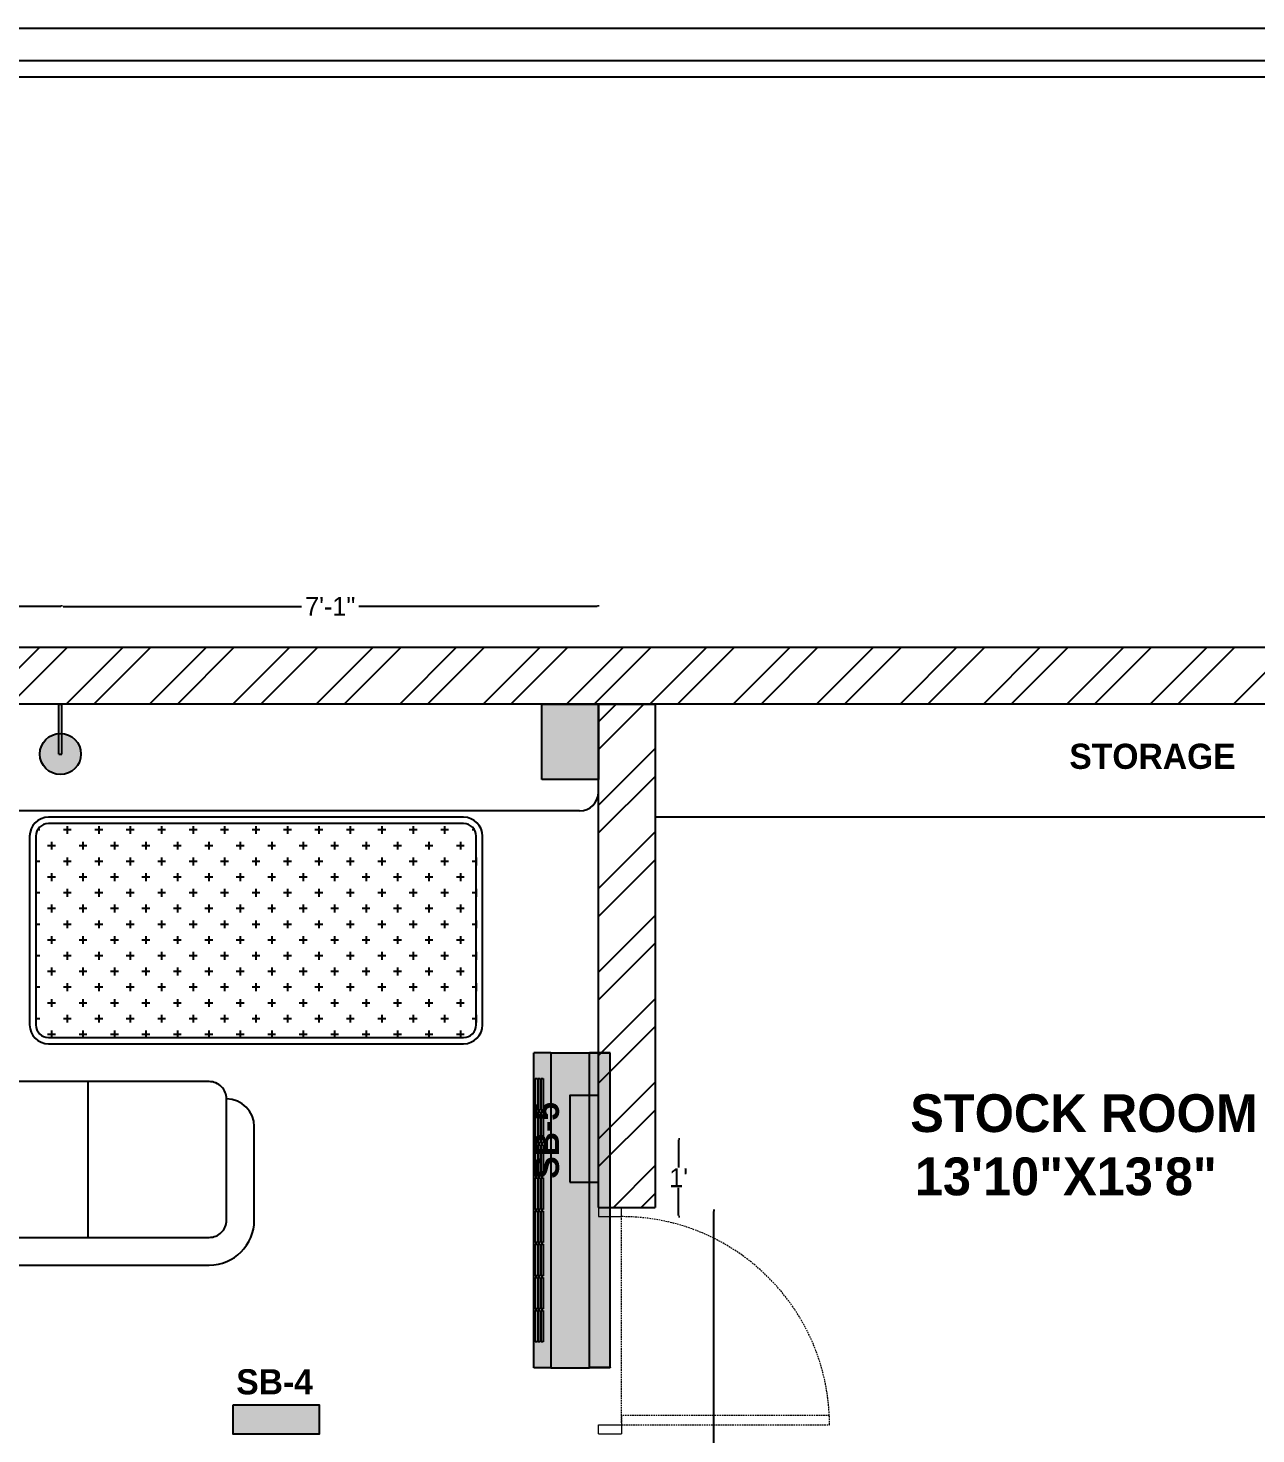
# Model space of a CAD drawing. Header units: inches. Extents: x 9636 to 21597, y -10243 to 557.
# Drawn here: x 13340.1 to 13535.3, y -2380.4 to -2157 of the extents above; entities that cross this region are included whole.
import ezdxf

# ---------------------------------------------------------------- set-up
doc = ezdxf.new("R2010")
doc.units = ezdxf.units.IN
doc.header["$MEASUREMENT"] = 0
doc.linetypes.add('DASHED2', pattern=[0.375, 0.25, -0.125])
doc.linetypes.add('HIDDEN', pattern=[0.375, 0.25, -0.125])
for name, color, linetype in [('A-Door-Frame', 1, 'Continuous'), ('A-Door-Swing', 8, 'HIDDEN'), ('Edges', 7, 'Continuous'), ('IEL-HATCH-002', 7, 'Continuous')]:
    doc.layers.add(name, color=color, linetype=linetype)
doc.layers.add('FURNI', color=140, linetype='Continuous', lineweight=18)
doc.styles.add('HEMI', font='stylu.ttf')
doc.styles.add('MtXpl_Stylus_BT', font='')
doc.styles.get("Standard").update_dxf_attribs({"font": 'arial.ttf'})
doc.styles.get('MtXpl_Stylus_BT').set_extended_font_data('Stylus BT', bold=True)
doc.dimstyles.get("Standard").update_dxf_attribs({"dimtxt": 0.18, "dimasz": 0.18, "dimexe": 0.18, "dimexo": 0.0625, "dimgap": 0.09, "dimtad": 0, "dimtih": 1, "dimtoh": 1, "dimdec": 0, "dimzin": 0, "dimdsep": 46, "dimlunit": 4, "dimtxsty": 'Standard', "dimcen": 0.09, "dimadec": 0, "dimazin": 0, "dimtfac": 1, "dimtdec": 0, "dimtofl": 0, "dimtmove": 0, "dimatfit": 3, "dimfxl": 1, "dimtolj": 1, "dimtzin": 0, "dimarcsym": 0})

# ---------------------------------------------------------------- blocks, each defined once
blk = doc.blocks.new('5ryh')
at = {"layer": 'IEL-HATCH-002', "true_color": 0x139b48, "transparency": 33554687}
h = blk.add_hatch(color=114, dxfattribs=at)
h.dxf.hatch_style = 1
h.paths.add_polyline_path([(6507.8, -1186.938), (6501.8, -1186.938), (6501.8, -1188.938), (6507.8, -1188.938)])
blk.add_lwpolyline([(6507.8, -1188.938), (6507.8, -1186.938), (6501.8, -1186.938), (6501.8, -1188.938)], close=True)
blk = doc.blocks.new('DRYG')
at = {"layer": 'Edges', "color": 18, "true_color": 0x000000}
for p, q in [((8077.83, 1479.53), (8077.83, 1479.56)), ((8077.83, 1479.56), (8078.02, 1479.56)), ((8077.83, 1479.53), (8077.83, 1421.72)), ((8077.83, 1479.53), (8078.02, 1479.53)), ((8078.02, 1479.56), (8078.02, 1479.53)), ((8078.02, 1479.56), (8081.6, 1479.56)), ((8078.02, 1479.53), (8081.6, 1479.53)), ((8088.69, 1479.56), (8081.6, 1479.56)), ((8081.6, 1479.56), (8081.6, 1479.53)), ((8081.6, 1479.53), (8081.6, 1421.72)), ((8088.69, 1479.56), (8091.83, 1479.56)), ((8088.69, 1421.69), (8088.69, 1479.56)), ((8091.83, 1479.56), (8091.83, 1421.69)), ((8090.14, 1474.81), (8090.51, 1474.81)), ((8090.14, 1469.03), (8090.14, 1474.81)), ((8090.51, 1474.81), (8090.51, 1469.03)), ((8090.66, 1474.81), (8091.04, 1474.81)), ((8090.66, 1469.03), (8090.66, 1474.81)), ((8091.04, 1474.81), (8091.04, 1469.03)), ((8091.19, 1474.81), (8091.57, 1474.81)), ((8091.19, 1469.03), (8091.19, 1474.81)), ((8091.57, 1474.81), (8091.57, 1469.03)), ((8090.51, 1469.03), (8090.14, 1469.03)), ((8090.14, 1468.72), (8090.51, 1468.72)), ((8090.14, 1462.95), (8090.14, 1468.72)), ((8090.51, 1468.72), (8090.51, 1462.95)), ((8091.04, 1469.03), (8090.66, 1469.03)), ((8090.66, 1468.72), (8091.04, 1468.72)), ((8090.66, 1462.95), (8090.66, 1468.72)), ((8091.04, 1468.72), (8091.04, 1462.95)), ((8091.57, 1469.03), (8091.19, 1469.03)), ((8091.19, 1468.72), (8091.57, 1468.72)), ((8091.19, 1462.95), (8091.19, 1468.72)), ((8091.57, 1468.72), (8091.57, 1462.95)), ((8090.51, 1462.95), (8090.14, 1462.95)), ((8090.14, 1462.64), (8090.51, 1462.64)), ((8090.14, 1456.86), (8090.14, 1462.64)), ((8090.51, 1462.64), (8090.51, 1456.86)), ((8091.04, 1462.95), (8090.66, 1462.95)), ((8090.66, 1462.64), (8091.04, 1462.64)), ((8090.66, 1456.86), (8090.66, 1462.64)), ((8091.04, 1462.64), (8091.04, 1456.86)), ((8091.57, 1462.95), (8091.19, 1462.95)), ((8091.19, 1462.64), (8091.57, 1462.64)), ((8091.19, 1456.86), (8091.19, 1462.64)), ((8091.57, 1462.64), (8091.57, 1456.86)), ((8090.51, 1456.86), (8090.14, 1456.86)), ((8091.04, 1456.86), (8090.66, 1456.86)), ((8091.57, 1456.86), (8091.19, 1456.86)), ((8090.14, 1456.55), (8090.51, 1456.55)), ((8090.14, 1450.78), (8090.14, 1456.55)), ((8090.51, 1456.55), (8090.51, 1450.78)), ((8090.66, 1456.55), (8091.04, 1456.55)), ((8090.66, 1450.78), (8090.66, 1456.55)), ((8091.04, 1456.55), (8091.04, 1450.78)), ((8091.19, 1456.55), (8091.57, 1456.55)), ((8091.19, 1450.78), (8091.19, 1456.55)), ((8091.57, 1456.55), (8091.57, 1450.78)), ((8090.51, 1450.78), (8090.14, 1450.78)), ((8090.14, 1450.47), (8090.51, 1450.47)), ((8090.14, 1444.69), (8090.14, 1450.47)), ((8090.51, 1450.47), (8090.51, 1444.69)), ((8091.04, 1450.78), (8090.66, 1450.78)), ((8090.66, 1450.47), (8091.04, 1450.47)), ((8090.66, 1444.69), (8090.66, 1450.47)), ((8091.04, 1450.47), (8091.04, 1444.69)), ((8091.57, 1450.78), (8091.19, 1450.78)), ((8091.19, 1450.47), (8091.57, 1450.47)), ((8091.19, 1444.69), (8091.19, 1450.47)), ((8091.57, 1450.47), (8091.57, 1444.69)), ((8090.51, 1444.69), (8090.14, 1444.69)), ((8090.14, 1444.38), (8090.51, 1444.38)), ((8090.14, 1438.61), (8090.14, 1444.38)), ((8090.51, 1444.38), (8090.51, 1438.61)), ((8091.04, 1444.69), (8090.66, 1444.69)), ((8090.66, 1444.38), (8091.04, 1444.38)), ((8090.66, 1438.61), (8090.66, 1444.38)), ((8091.04, 1444.38), (8091.04, 1438.61)), ((8091.57, 1444.69), (8091.19, 1444.69)), ((8091.19, 1444.38), (8091.57, 1444.38)), ((8091.19, 1438.61), (8091.19, 1444.38)), ((8091.57, 1444.38), (8091.57, 1438.61)), ((8090.51, 1438.61), (8090.14, 1438.61)), ((8091.04, 1438.61), (8090.66, 1438.61)), ((8091.57, 1438.61), (8091.19, 1438.61)), ((8090.14, 1438.3), (8090.51, 1438.3)), ((8090.14, 1432.53), (8090.14, 1438.3)), ((8090.51, 1438.3), (8090.51, 1432.53)), ((8090.66, 1438.3), (8091.04, 1438.3)), ((8090.66, 1432.53), (8090.66, 1438.3)), ((8091.04, 1438.3), (8091.04, 1432.53)), ((8091.19, 1438.3), (8091.57, 1438.3)), ((8091.19, 1432.53), (8091.19, 1438.3)), ((8091.57, 1438.3), (8091.57, 1432.53)), ((8090.51, 1432.53), (8090.14, 1432.53)), ((8090.14, 1432.21), (8090.51, 1432.21)), ((8090.14, 1426.44), (8090.14, 1432.21)), ((8090.51, 1432.21), (8090.51, 1426.44)), ((8091.04, 1432.53), (8090.66, 1432.53)), ((8090.66, 1432.21), (8091.04, 1432.21)), ((8090.66, 1426.44), (8090.66, 1432.21)), ((8091.04, 1432.21), (8091.04, 1426.44)), ((8091.57, 1432.53), (8091.19, 1432.53)), ((8091.19, 1432.21), (8091.57, 1432.21)), ((8091.19, 1426.44), (8091.19, 1432.21)), ((8091.57, 1432.21), (8091.57, 1426.44)), ((8090.51, 1426.44), (8090.14, 1426.44)), ((8091.04, 1426.44), (8090.66, 1426.44)), ((8091.57, 1426.44), (8091.19, 1426.44)), ((8077.83, 1421.69), (8077.83, 1421.72)), ((8077.83, 1421.72), (8078.02, 1421.72)), ((8078.02, 1421.69), (8077.83, 1421.69)), ((8078.02, 1421.72), (8078.02, 1421.69)), ((8081.6, 1421.72), (8078.02, 1421.72)), ((8078.02, 1421.69), (8081.6, 1421.69)), ((8081.6, 1421.72), (8081.6, 1421.69)), ((8088.69, 1421.69), (8081.6, 1421.69)), ((8088.69, 1421.69), (8091.83, 1421.69))]:
    blk.add_line(p, q, dxfattribs=at)
at = {"layer": 'FURNI', "color": 18, "true_color": 0x000000}
blk.add_line((8077.83, 1421.69), (8091.83, 1421.69), dxfattribs=at)
blk = doc.blocks.new('E4RG')
at = {"layer": 'IEL-HATCH-002', "transparency": 33554687}
h = blk.add_hatch(color=256, dxfattribs=at)
h.dxf.hatch_style = 1
h.set_gradient(color1=(255, 255, 255), color2=(147, 149, 152), name='CYLINDER')
h.paths.add_polyline_path([(4585.01, 653.22), (4585, 653.22), (4554.41, 653.22), (4554.41, 649.47), (4585.01, 649.47)])
h.paths.add_polyline_path([(4585, 655.12), (4585, 655.21), (4554.42, 655.21), (4554.42, 655.12), (4554.42, 653.22), (4585, 653.22)])
h.paths.add_polyline_path([(4585.01, 649.47), (4554.41, 649.47), (4554.41, 647.81), (4585.01, 647.81)])
h.paths.add_polyline_path([(4556.92, 648.71), (4559.97, 648.71), (4559.97, 648.51), (4556.92, 648.51)], flags=16)
h.paths.add_polyline_path([(4556.92, 648.43), (4559.97, 648.43), (4559.97, 648.23), (4556.92, 648.23)], flags=16)
h.paths.add_polyline_path([(4556.92, 648.15), (4559.97, 648.15), (4559.97, 647.95), (4556.92, 647.95)], flags=16)
h.paths.add_polyline_path([(4560.14, 648.71), (4563.19, 648.71), (4563.19, 648.51), (4560.14, 648.51)], flags=16)
h.paths.add_polyline_path([(4560.14, 648.43), (4563.19, 648.43), (4563.19, 648.23), (4560.14, 648.23)], flags=16)
h.paths.add_polyline_path([(4560.14, 648.15), (4563.19, 648.15), (4563.19, 647.95), (4560.14, 647.95)], flags=16)
h.paths.add_polyline_path([(4563.36, 648.71), (4566.41, 648.71), (4566.41, 648.51), (4563.36, 648.51)], flags=16)
h.paths.add_polyline_path([(4563.36, 648.43), (4566.41, 648.43), (4566.41, 648.23), (4563.36, 648.23)], flags=16)
h.paths.add_polyline_path([(4563.36, 648.15), (4566.41, 648.15), (4566.41, 647.95), (4563.36, 647.95)], flags=16)
h.paths.add_polyline_path([(4566.57, 648.71), (4569.63, 648.71), (4569.63, 648.51), (4566.57, 648.51)], flags=16)
h.paths.add_polyline_path([(4566.57, 648.43), (4569.63, 648.43), (4569.63, 648.23), (4566.57, 648.23)], flags=16)
h.paths.add_polyline_path([(4566.57, 648.15), (4569.63, 648.15), (4569.63, 647.95), (4566.57, 647.95)], flags=16)
h.paths.add_polyline_path([(4569.79, 648.71), (4572.85, 648.71), (4572.85, 648.51), (4569.79, 648.51)], flags=16)
h.paths.add_polyline_path([(4569.79, 648.43), (4572.85, 648.43), (4572.85, 648.23), (4569.79, 648.23)], flags=16)
h.paths.add_polyline_path([(4569.79, 648.15), (4572.85, 648.15), (4572.85, 647.95), (4569.79, 647.95)], flags=16)
h.paths.add_polyline_path([(4573.01, 648.71), (4576.06, 648.71), (4576.06, 648.51), (4573.01, 648.51)], flags=16)
h.paths.add_polyline_path([(4573.01, 648.43), (4576.06, 648.43), (4576.06, 648.23), (4573.01, 648.23)], flags=16)
h.paths.add_polyline_path([(4573.01, 648.15), (4576.06, 648.15), (4576.06, 647.95), (4573.01, 647.95)], flags=16)
h.paths.add_polyline_path([(4576.23, 648.71), (4579.28, 648.71), (4579.28, 648.51), (4576.23, 648.51)], flags=16)
h.paths.add_polyline_path([(4576.23, 648.43), (4579.28, 648.43), (4579.28, 648.23), (4576.23, 648.23)], flags=16)
h.paths.add_polyline_path([(4576.23, 648.15), (4579.28, 648.15), (4579.28, 647.95), (4576.23, 647.95)], flags=16)
h.paths.add_polyline_path([(4579.45, 648.71), (4582.5, 648.71), (4582.5, 648.51), (4579.45, 648.51)], flags=16)
h.paths.add_polyline_path([(4579.45, 648.43), (4582.5, 648.43), (4582.5, 648.23), (4579.45, 648.23)], flags=16)
h.paths.add_polyline_path([(4579.45, 648.15), (4582.5, 648.15), (4582.5, 647.95), (4579.45, 647.95)], flags=16)
at = {"layer": 'FURNI', "color": 18, "true_color": 0x000000, "xscale": -0.5288462308038518, "yscale": 0.5288462308038518, "zscale": 0.5288462308038518, "rotation": 90}
blk.add_blockref('DRYG', (5336.87, 4927.15), dxfattribs=at)
blk = doc.blocks.new('shht')
at = {"layer": 'IEL-HATCH-002', "true_color": 0x636466, "transparency": 33554687}
h = blk.add_hatch(color=251, dxfattribs=at)
h.dxf.hatch_style = 1
h.paths.add_polyline_path([(15258.5, -2138.01), (15249.5, -2138.01), (15249.5, -2150.01), (15258.5, -2150.01)])
at = {"color": 251, "true_color": 0x636466}
for p, q in [((15442.5, -2129.01), (14831.5, -2129.01)), ((15433.5, -2138.01), (14840.5, -2138.01)), ((15249.5, -2150.01), (15249.5, -2138.01)), ((15249.5, -2138.01), (15258.5, -2138.01)), ((15258.5, -2218.01), (15258.5, -2138.01)), ((15258.5, -2138.01), (15267.5, -2138.01)), ((15258.5, -2152.01), (15258.5, -2138.01)), ((15258.5, -2138.01), (15258.5, -2150.01)), ((15267.5, -2138.01), (15267.5, -2218.01)), ((15258.5, -2150.01), (15249.5, -2150.01)), ((15255.5, -2155.01), (14939.5, -2155.01)), ((15237.06, -2156.01), (15171.06, -2156.01)), ((15237.06, -2157.01), (15171.06, -2157.01)), ((15415.5, -2156.01), (15267.5, -2156.01)), ((15168.06, -2159.01), (15168.06, -2189.01)), ((15169.06, -2159.01), (15169.06, -2189.01)), ((15239.06, -2189.01), (15239.06, -2159.01)), ((15240.06, -2189.01), (15240.06, -2159.01)), ((15171.06, -2191.01), (15237.06, -2191.01)), ((15171.06, -2192.01), (15237.06, -2192.01)), ((15177.37, -2222.78), (15177.37, -2198.03)), ((15203.77, -2220.03), (15203.77, -2205.18)), ((15258.5, -2218.01), (15267.5, -2218.01)), ((15136.12, -2227.18), (15196.62, -2227.18))]:
    blk.add_line(p, q, dxfattribs=at)
blk.add_lwpolyline([(15196.62, -2198.03), (15136.12, -2198.03, 0.414214), (15133.37, -2200.78), (15133.37, -2220.03, 0.414214), (15136.12, -2222.78), (15196.62, -2222.78, 0.414214), (15199.37, -2220.03), (15199.37, -2200.78, 0.414214)], format="xyb", close=True, dxfattribs=at)
for centre, radius, start, end in [((15255.5, -2152.01), 3, 270, 0), ((15171.06, -2159.01), 3, 90, 180), ((15171.06, -2159.01), 2, 90, 180), ((15237.06, -2159.01), 3, 0, 90), ((15237.06, -2159.01), 2, 0, 90), ((15171.06, -2189.01), 3, 180, 270), ((15171.06, -2189.01), 2, 180, 270), ((15237.06, -2189.01), 3, 270, 0), ((15237.06, -2189.01), 2, 270, 0), ((15199.37, -2205.18), 4.4, 0, 90), ((15196.62, -2220.03), 7.15, 270, 0)]:
    blk.add_arc(centre, radius, start, end, dxfattribs=at)
at = {"layer": 'A-Door-Frame', "color": 251, "lineweight": 5, "true_color": 0x636466}
for p, q in [((15258.5, -2218.01), (15262.16, -2218.01)), ((15258.5, -2254.01), (15262.16, -2254.01))]:
    blk.add_line(p, q, dxfattribs=at)
for points in [[(15258.5, -2218.01), (15258.5, -2219.48), (15262.16, -2219.48), (15262.16, -2218.01)], [(15258.5, -2254.01), (15258.5, -2252.55), (15262.16, -2252.55), (15262.16, -2254.01)]]:
    blk.add_lwpolyline(points, dxfattribs=at)
at = {"layer": 'A-Door-Swing', "color": 251, "linetype": 'DASHED2', "lineweight": 5, "true_color": 0x636466}
blk.add_line((15262.16, -2252.25), (15262.16, -2219.18), dxfattribs=at)
blk.add_lwpolyline([(15262.16, -2252.55), (15295.23, -2252.55), (15295.23, -2251.08), (15262.16, -2251.08)], close=True, dxfattribs=at)
blk.add_arc((15262.16, -2252.55), 33.07, 0, 90, dxfattribs=at)
at = {"layer": 'IEL-HATCH-002', "color": 251, "linetype": 'Continuous', "true_color": 0x636466, "transparency": 33554687}
for p, q in [((15160.61, -2138.01), (15169.61, -2129.01)), ((15165.03, -2138.01), (15174.03, -2129.01)), ((15173.86, -2138.01), (15182.86, -2129.01)), ((15178.28, -2138.01), (15187.28, -2129.01)), ((15187.12, -2138.01), (15196.12, -2129.01)), ((15191.54, -2138.01), (15200.54, -2129.01)), ((15200.38, -2138.01), (15209.38, -2129.01)), ((15204.8, -2138.01), (15213.8, -2129.01)), ((15213.64, -2138.01), (15222.64, -2129.01)), ((15218.06, -2138.01), (15227.06, -2129.01)), ((15226.9, -2138.01), (15235.9, -2129.01)), ((15231.32, -2138.01), (15240.32, -2129.01)), ((15240.16, -2138.01), (15249.16, -2129.01)), ((15244.57, -2138.01), (15253.57, -2129.01)), ((15253.41, -2138.01), (15262.41, -2129.01)), ((15257.83, -2138.01), (15266.83, -2129.01)), ((15266.67, -2138.01), (15275.67, -2129.01)), ((15271.09, -2138.01), (15280.09, -2129.01)), ((15279.93, -2138.01), (15288.93, -2129.01)), ((15284.35, -2138.01), (15293.35, -2129.01)), ((15293.19, -2138.01), (15302.19, -2129.01)), ((15297.61, -2138.01), (15306.61, -2129.01)), ((15306.45, -2138.01), (15315.45, -2129.01)), ((15310.87, -2138.01), (15319.87, -2129.01)), ((15319.7, -2138.01), (15328.7, -2129.01)), ((15324.12, -2138.01), (15333.12, -2129.01)), ((15332.96, -2138.01), (15341.96, -2129.01)), ((15337.38, -2138.01), (15346.38, -2129.01)), ((15346.22, -2138.01), (15355.22, -2129.01)), ((15350.64, -2138.01), (15359.64, -2129.01)), ((15359.48, -2138.01), (15368.48, -2129.01)), ((15258.5, -2140.83), (15261.32, -2138.01)), ((15258.5, -2145.25), (15265.74, -2138.01)), ((15258.5, -2154.09), (15267.5, -2145.09)), ((15258.5, -2158.51), (15267.5, -2149.51)), ((15169.67, -2158.03), (15169.32, -2158.03)), ((15174.67, -2158.03), (15173.42, -2158.03)), ((15174.04, -2157.4), (15174.04, -2158.65)), ((15179.67, -2158.03), (15178.42, -2158.03)), ((15179.04, -2157.4), (15179.04, -2158.65)), ((15184.67, -2158.03), (15183.42, -2158.03)), ((15184.04, -2157.4), (15184.04, -2158.65)), ((15189.67, -2158.03), (15188.42, -2158.03)), ((15189.04, -2157.4), (15189.04, -2158.65)), ((15194.67, -2158.03), (15193.42, -2158.03)), ((15194.04, -2157.4), (15194.04, -2158.65)), ((15199.67, -2158.03), (15198.42, -2158.03)), ((15199.04, -2157.4), (15199.04, -2158.65)), ((15204.67, -2158.03), (15203.42, -2158.03)), ((15204.04, -2157.4), (15204.04, -2158.65)), ((15209.67, -2158.03), (15208.42, -2158.03)), ((15209.04, -2157.4), (15209.04, -2158.65)), ((15214.67, -2158.03), (15213.42, -2158.03)), ((15214.04, -2157.4), (15214.04, -2158.65)), ((15219.67, -2158.03), (15218.42, -2158.03)), ((15219.04, -2157.4), (15219.04, -2158.65)), ((15224.67, -2158.03), (15223.42, -2158.03)), ((15224.04, -2157.4), (15224.04, -2158.65)), ((15229.67, -2158.03), (15228.42, -2158.03)), ((15229.04, -2157.4), (15229.04, -2158.65)), ((15234.67, -2158.03), (15233.42, -2158.03)), ((15234.04, -2157.4), (15234.04, -2158.65)), ((15238.8, -2158.03), (15238.42, -2158.03)), ((15171.54, -2159.9), (15171.54, -2161.15)), ((15176.54, -2159.9), (15176.54, -2161.15)), ((15181.54, -2159.9), (15181.54, -2161.15)), ((15186.54, -2159.9), (15186.54, -2161.15)), ((15191.54, -2159.9), (15191.54, -2161.15)), ((15196.54, -2159.9), (15196.54, -2161.15)), ((15201.54, -2159.9), (15201.54, -2161.15)), ((15206.54, -2159.9), (15206.54, -2161.15)), ((15211.54, -2159.9), (15211.54, -2161.15)), ((15216.54, -2159.9), (15216.54, -2161.15)), ((15221.54, -2159.9), (15221.54, -2161.15)), ((15226.54, -2159.9), (15226.54, -2161.15)), ((15231.54, -2159.9), (15231.54, -2161.15)), ((15236.54, -2159.9), (15236.54, -2161.15)), ((15258.5, -2167.35), (15267.5, -2158.35)), ((15172.17, -2160.53), (15170.92, -2160.53)), ((15174.04, -2162.4), (15174.04, -2163.65)), ((15177.17, -2160.53), (15175.92, -2160.53)), ((15179.04, -2162.4), (15179.04, -2163.65)), ((15182.17, -2160.53), (15180.92, -2160.53)), ((15184.04, -2162.4), (15184.04, -2163.65)), ((15187.17, -2160.53), (15185.92, -2160.53)), ((15189.04, -2162.4), (15189.04, -2163.65)), ((15192.17, -2160.53), (15190.92, -2160.53)), ((15194.04, -2162.4), (15194.04, -2163.65)), ((15197.17, -2160.53), (15195.92, -2160.53)), ((15199.04, -2162.4), (15199.04, -2163.65)), ((15202.17, -2160.53), (15200.92, -2160.53)), ((15204.04, -2162.4), (15204.04, -2163.65)), ((15207.17, -2160.53), (15205.92, -2160.53)), ((15209.04, -2162.4), (15209.04, -2163.65)), ((15212.17, -2160.53), (15210.92, -2160.53)), ((15214.04, -2162.4), (15214.04, -2163.65)), ((15217.17, -2160.53), (15215.92, -2160.53)), ((15219.04, -2162.4), (15219.04, -2163.65)), ((15222.17, -2160.53), (15220.92, -2160.53)), ((15224.04, -2162.4), (15224.04, -2163.65)), ((15227.17, -2160.53), (15225.92, -2160.53)), ((15229.04, -2162.4), (15229.04, -2163.65)), ((15232.17, -2160.53), (15230.92, -2160.53)), ((15234.04, -2162.4), (15234.04, -2163.65)), ((15237.17, -2160.53), (15235.92, -2160.53)), ((15239.04, -2162.4), (15239.04, -2163.65)), ((15169.67, -2163.03), (15169.06, -2163.03)), ((15171.54, -2164.9), (15171.54, -2166.15)), ((15174.67, -2163.03), (15173.42, -2163.03)), ((15176.54, -2164.9), (15176.54, -2166.15)), ((15179.67, -2163.03), (15178.42, -2163.03)), ((15181.54, -2164.9), (15181.54, -2166.15)), ((15184.67, -2163.03), (15183.42, -2163.03)), ((15186.54, -2164.9), (15186.54, -2166.15)), ((15189.67, -2163.03), (15188.42, -2163.03)), ((15191.54, -2164.9), (15191.54, -2166.15)), ((15194.67, -2163.03), (15193.42, -2163.03)), ((15196.54, -2164.9), (15196.54, -2166.15)), ((15199.67, -2163.03), (15198.42, -2163.03)), ((15201.54, -2164.9), (15201.54, -2166.15)), ((15204.67, -2163.03), (15203.42, -2163.03)), ((15206.54, -2164.9), (15206.54, -2166.15)), ((15209.67, -2163.03), (15208.42, -2163.03)), ((15211.54, -2164.9), (15211.54, -2166.15)), ((15214.67, -2163.03), (15213.42, -2163.03)), ((15216.54, -2164.9), (15216.54, -2166.15)), ((15219.67, -2163.03), (15218.42, -2163.03)), ((15221.54, -2164.9), (15221.54, -2166.15)), ((15224.67, -2163.03), (15223.42, -2163.03)), ((15226.54, -2164.9), (15226.54, -2166.15)), ((15229.67, -2163.03), (15228.42, -2163.03)), ((15231.54, -2164.9), (15231.54, -2166.15)), ((15234.67, -2163.03), (15233.42, -2163.03)), ((15236.54, -2164.9), (15236.54, -2166.15)), ((15239.06, -2163.03), (15238.42, -2163.03)), ((15258.5, -2171.77), (15267.5, -2162.77)), ((15172.17, -2165.53), (15170.92, -2165.53)), ((15177.17, -2165.53), (15175.92, -2165.53)), ((15182.17, -2165.53), (15180.92, -2165.53)), ((15187.17, -2165.53), (15185.92, -2165.53)), ((15192.17, -2165.53), (15190.92, -2165.53)), ((15197.17, -2165.53), (15195.92, -2165.53)), ((15202.17, -2165.53), (15200.92, -2165.53)), ((15207.17, -2165.53), (15205.92, -2165.53)), ((15212.17, -2165.53), (15210.92, -2165.53)), ((15217.17, -2165.53), (15215.92, -2165.53)), ((15222.17, -2165.53), (15220.92, -2165.53)), ((15227.17, -2165.53), (15225.92, -2165.53)), ((15232.17, -2165.53), (15230.92, -2165.53)), ((15237.17, -2165.53), (15235.92, -2165.53)), ((15169.67, -2168.03), (15169.06, -2168.03)), ((15174.67, -2168.03), (15173.42, -2168.03)), ((15174.04, -2167.4), (15174.04, -2168.65)), ((15179.67, -2168.03), (15178.42, -2168.03)), ((15179.04, -2167.4), (15179.04, -2168.65)), ((15184.67, -2168.03), (15183.42, -2168.03)), ((15184.04, -2167.4), (15184.04, -2168.65)), ((15189.67, -2168.03), (15188.42, -2168.03)), ((15189.04, -2167.4), (15189.04, -2168.65)), ((15194.67, -2168.03), (15193.42, -2168.03)), ((15194.04, -2167.4), (15194.04, -2168.65)), ((15199.67, -2168.03), (15198.42, -2168.03)), ((15199.04, -2167.4), (15199.04, -2168.65)), ((15204.67, -2168.03), (15203.42, -2168.03)), ((15204.04, -2167.4), (15204.04, -2168.65)), ((15209.67, -2168.03), (15208.42, -2168.03)), ((15209.04, -2167.4), (15209.04, -2168.65)), ((15214.67, -2168.03), (15213.42, -2168.03)), ((15214.04, -2167.4), (15214.04, -2168.65)), ((15219.67, -2168.03), (15218.42, -2168.03)), ((15219.04, -2167.4), (15219.04, -2168.65)), ((15224.67, -2168.03), (15223.42, -2168.03)), ((15224.04, -2167.4), (15224.04, -2168.65)), ((15229.67, -2168.03), (15228.42, -2168.03)), ((15229.04, -2167.4), (15229.04, -2168.65)), ((15234.67, -2168.03), (15233.42, -2168.03)), ((15234.04, -2167.4), (15234.04, -2168.65)), ((15239.06, -2168.03), (15238.42, -2168.03)), ((15239.04, -2167.4), (15239.04, -2168.65)), ((15172.17, -2170.53), (15170.92, -2170.53)), ((15171.54, -2169.9), (15171.54, -2171.15)), ((15177.17, -2170.53), (15175.92, -2170.53)), ((15176.54, -2169.9), (15176.54, -2171.15)), ((15182.17, -2170.53), (15180.92, -2170.53)), ((15181.54, -2169.9), (15181.54, -2171.15)), ((15187.17, -2170.53), (15185.92, -2170.53)), ((15186.54, -2169.9), (15186.54, -2171.15)), ((15192.17, -2170.53), (15190.92, -2170.53)), ((15191.54, -2169.9), (15191.54, -2171.15)), ((15197.17, -2170.53), (15195.92, -2170.53)), ((15196.54, -2169.9), (15196.54, -2171.15)), ((15202.17, -2170.53), (15200.92, -2170.53)), ((15201.54, -2169.9), (15201.54, -2171.15)), ((15207.17, -2170.53), (15205.92, -2170.53)), ((15206.54, -2169.9), (15206.54, -2171.15)), ((15212.17, -2170.53), (15210.92, -2170.53)), ((15211.54, -2169.9), (15211.54, -2171.15)), ((15217.17, -2170.53), (15215.92, -2170.53)), ((15216.54, -2169.9), (15216.54, -2171.15)), ((15222.17, -2170.53), (15220.92, -2170.53)), ((15221.54, -2169.9), (15221.54, -2171.15)), ((15227.17, -2170.53), (15225.92, -2170.53)), ((15226.54, -2169.9), (15226.54, -2171.15)), ((15232.17, -2170.53), (15230.92, -2170.53)), ((15231.54, -2169.9), (15231.54, -2171.15)), ((15237.17, -2170.53), (15235.92, -2170.53)), ((15236.54, -2169.9), (15236.54, -2171.15)), ((15258.5, -2180.61), (15267.5, -2171.61)), ((15169.67, -2173.03), (15169.06, -2173.03)), ((15174.67, -2173.03), (15173.42, -2173.03)), ((15174.04, -2172.4), (15174.04, -2173.65)), ((15179.67, -2173.03), (15178.42, -2173.03)), ((15179.04, -2172.4), (15179.04, -2173.65)), ((15184.67, -2173.03), (15183.42, -2173.03)), ((15184.04, -2172.4), (15184.04, -2173.65)), ((15189.67, -2173.03), (15188.42, -2173.03)), ((15189.04, -2172.4), (15189.04, -2173.65)), ((15194.67, -2173.03), (15193.42, -2173.03)), ((15194.04, -2172.4), (15194.04, -2173.65)), ((15199.67, -2173.03), (15198.42, -2173.03)), ((15199.04, -2172.4), (15199.04, -2173.65)), ((15204.67, -2173.03), (15203.42, -2173.03)), ((15204.04, -2172.4), (15204.04, -2173.65)), ((15209.67, -2173.03), (15208.42, -2173.03)), ((15209.04, -2172.4), (15209.04, -2173.65)), ((15214.67, -2173.03), (15213.42, -2173.03)), ((15214.04, -2172.4), (15214.04, -2173.65)), ((15219.67, -2173.03), (15218.42, -2173.03)), ((15219.04, -2172.4), (15219.04, -2173.65)), ((15224.67, -2173.03), (15223.42, -2173.03)), ((15224.04, -2172.4), (15224.04, -2173.65)), ((15229.67, -2173.03), (15228.42, -2173.03)), ((15229.04, -2172.4), (15229.04, -2173.65)), ((15234.67, -2173.03), (15233.42, -2173.03)), ((15234.04, -2172.4), (15234.04, -2173.65)), ((15239.06, -2173.03), (15238.42, -2173.03)), ((15239.04, -2172.4), (15239.04, -2173.65)), ((15172.17, -2175.53), (15170.92, -2175.53)), ((15171.54, -2174.9), (15171.54, -2176.15)), ((15177.17, -2175.53), (15175.92, -2175.53)), ((15176.54, -2174.9), (15176.54, -2176.15)), ((15182.17, -2175.53), (15180.92, -2175.53)), ((15181.54, -2174.9), (15181.54, -2176.15)), ((15187.17, -2175.53), (15185.92, -2175.53)), ((15186.54, -2174.9), (15186.54, -2176.15)), ((15192.17, -2175.53), (15190.92, -2175.53)), ((15191.54, -2174.9), (15191.54, -2176.15)), ((15197.17, -2175.53), (15195.92, -2175.53)), ((15196.54, -2174.9), (15196.54, -2176.15)), ((15202.17, -2175.53), (15200.92, -2175.53)), ((15201.54, -2174.9), (15201.54, -2176.15)), ((15207.17, -2175.53), (15205.92, -2175.53)), ((15206.54, -2174.9), (15206.54, -2176.15)), ((15212.17, -2175.53), (15210.92, -2175.53)), ((15211.54, -2174.9), (15211.54, -2176.15)), ((15217.17, -2175.53), (15215.92, -2175.53)), ((15216.54, -2174.9), (15216.54, -2176.15)), ((15222.17, -2175.53), (15220.92, -2175.53)), ((15221.54, -2174.9), (15221.54, -2176.15)), ((15227.17, -2175.53), (15225.92, -2175.53)), ((15226.54, -2174.9), (15226.54, -2176.15)), ((15232.17, -2175.53), (15230.92, -2175.53)), ((15231.54, -2174.9), (15231.54, -2176.15)), ((15237.17, -2175.53), (15235.92, -2175.53)), ((15236.54, -2174.9), (15236.54, -2176.15)), ((15258.5, -2185.03), (15267.5, -2176.03)), ((15169.67, -2178.03), (15169.06, -2178.03)), ((15174.67, -2178.03), (15173.42, -2178.03)), ((15174.04, -2177.4), (15174.04, -2178.65)), ((15179.67, -2178.03), (15178.42, -2178.03)), ((15179.04, -2177.4), (15179.04, -2178.65)), ((15184.67, -2178.03), (15183.42, -2178.03)), ((15184.04, -2177.4), (15184.04, -2178.65)), ((15189.67, -2178.03), (15188.42, -2178.03)), ((15189.04, -2177.4), (15189.04, -2178.65)), ((15194.67, -2178.03), (15193.42, -2178.03)), ((15194.04, -2177.4), (15194.04, -2178.65)), ((15199.67, -2178.03), (15198.42, -2178.03)), ((15199.04, -2177.4), (15199.04, -2178.65)), ((15204.67, -2178.03), (15203.42, -2178.03)), ((15204.04, -2177.4), (15204.04, -2178.65)), ((15209.67, -2178.03), (15208.42, -2178.03)), ((15209.04, -2177.4), (15209.04, -2178.65)), ((15214.67, -2178.03), (15213.42, -2178.03)), ((15214.04, -2177.4), (15214.04, -2178.65)), ((15219.67, -2178.03), (15218.42, -2178.03)), ((15219.04, -2177.4), (15219.04, -2178.65)), ((15224.67, -2178.03), (15223.42, -2178.03)), ((15224.04, -2177.4), (15224.04, -2178.65)), ((15229.67, -2178.03), (15228.42, -2178.03)), ((15229.04, -2177.4), (15229.04, -2178.65)), ((15234.67, -2178.03), (15233.42, -2178.03)), ((15234.04, -2177.4), (15234.04, -2178.65)), ((15239.06, -2178.03), (15238.42, -2178.03)), ((15239.04, -2177.4), (15239.04, -2178.65)), ((15172.17, -2180.53), (15170.92, -2180.53)), ((15171.54, -2179.9), (15171.54, -2181.15)), ((15177.17, -2180.53), (15175.92, -2180.53)), ((15176.54, -2179.9), (15176.54, -2181.15)), ((15182.17, -2180.53), (15180.92, -2180.53)), ((15181.54, -2179.9), (15181.54, -2181.15)), ((15187.17, -2180.53), (15185.92, -2180.53)), ((15186.54, -2179.9), (15186.54, -2181.15)), ((15192.17, -2180.53), (15190.92, -2180.53)), ((15191.54, -2179.9), (15191.54, -2181.15)), ((15197.17, -2180.53), (15195.92, -2180.53)), ((15196.54, -2179.9), (15196.54, -2181.15)), ((15202.17, -2180.53), (15200.92, -2180.53)), ((15201.54, -2179.9), (15201.54, -2181.15)), ((15207.17, -2180.53), (15205.92, -2180.53)), ((15206.54, -2179.9), (15206.54, -2181.15)), ((15212.17, -2180.53), (15210.92, -2180.53)), ((15211.54, -2179.9), (15211.54, -2181.15)), ((15217.17, -2180.53), (15215.92, -2180.53)), ((15216.54, -2179.9), (15216.54, -2181.15)), ((15222.17, -2180.53), (15220.92, -2180.53)), ((15221.54, -2179.9), (15221.54, -2181.15)), ((15227.17, -2180.53), (15225.92, -2180.53)), ((15226.54, -2179.9), (15226.54, -2181.15)), ((15232.17, -2180.53), (15230.92, -2180.53)), ((15231.54, -2179.9), (15231.54, -2181.15)), ((15237.17, -2180.53), (15235.92, -2180.53)), ((15236.54, -2179.9), (15236.54, -2181.15)), ((15174.04, -2182.4), (15174.04, -2183.65)), ((15179.04, -2182.4), (15179.04, -2183.65)), ((15184.04, -2182.4), (15184.04, -2183.65)), ((15189.04, -2182.4), (15189.04, -2183.65)), ((15194.04, -2182.4), (15194.04, -2183.65)), ((15199.04, -2182.4), (15199.04, -2183.65)), ((15204.04, -2182.4), (15204.04, -2183.65)), ((15209.04, -2182.4), (15209.04, -2183.65)), ((15214.04, -2182.4), (15214.04, -2183.65)), ((15219.04, -2182.4), (15219.04, -2183.65)), ((15224.04, -2182.4), (15224.04, -2183.65)), ((15229.04, -2182.4), (15229.04, -2183.65)), ((15234.04, -2182.4), (15234.04, -2183.65)), ((15239.04, -2182.4), (15239.04, -2183.65)), ((15169.67, -2183.03), (15169.06, -2183.03)), ((15171.54, -2184.9), (15171.54, -2186.15)), ((15174.67, -2183.03), (15173.42, -2183.03)), ((15176.54, -2184.9), (15176.54, -2186.15)), ((15179.67, -2183.03), (15178.42, -2183.03)), ((15181.54, -2184.9), (15181.54, -2186.15)), ((15184.67, -2183.03), (15183.42, -2183.03)), ((15186.54, -2184.9), (15186.54, -2186.15)), ((15189.67, -2183.03), (15188.42, -2183.03)), ((15191.54, -2184.9), (15191.54, -2186.15)), ((15194.67, -2183.03), (15193.42, -2183.03)), ((15196.54, -2184.9), (15196.54, -2186.15)), ((15199.67, -2183.03), (15198.42, -2183.03)), ((15201.54, -2184.9), (15201.54, -2186.15)), ((15204.67, -2183.03), (15203.42, -2183.03)), ((15206.54, -2184.9), (15206.54, -2186.15)), ((15209.67, -2183.03), (15208.42, -2183.03)), ((15211.54, -2184.9), (15211.54, -2186.15)), ((15214.67, -2183.03), (15213.42, -2183.03)), ((15216.54, -2184.9), (15216.54, -2186.15)), ((15219.67, -2183.03), (15218.42, -2183.03)), ((15221.54, -2184.9), (15221.54, -2186.15)), ((15224.67, -2183.03), (15223.42, -2183.03)), ((15226.54, -2184.9), (15226.54, -2186.15)), ((15229.67, -2183.03), (15228.42, -2183.03)), ((15231.54, -2184.9), (15231.54, -2186.15)), ((15234.67, -2183.03), (15233.42, -2183.03)), ((15236.54, -2184.9), (15236.54, -2186.15)), ((15239.06, -2183.03), (15238.42, -2183.03)), ((15258.5, -2193.87), (15267.5, -2184.87)), ((15172.17, -2185.53), (15170.92, -2185.53)), ((15177.17, -2185.53), (15175.92, -2185.53)), ((15182.17, -2185.53), (15180.92, -2185.53)), ((15187.17, -2185.53), (15185.92, -2185.53)), ((15192.17, -2185.53), (15190.92, -2185.53)), ((15197.17, -2185.53), (15195.92, -2185.53)), ((15202.17, -2185.53), (15200.92, -2185.53)), ((15207.17, -2185.53), (15205.92, -2185.53)), ((15212.17, -2185.53), (15210.92, -2185.53)), ((15217.17, -2185.53), (15215.92, -2185.53)), ((15222.17, -2185.53), (15220.92, -2185.53)), ((15227.17, -2185.53), (15225.92, -2185.53)), ((15232.17, -2185.53), (15230.92, -2185.53)), ((15237.17, -2185.53), (15235.92, -2185.53)), ((15169.67, -2188.03), (15169.06, -2188.03)), ((15174.67, -2188.03), (15173.42, -2188.03)), ((15174.04, -2187.4), (15174.04, -2188.65)), ((15179.67, -2188.03), (15178.42, -2188.03)), ((15179.04, -2187.4), (15179.04, -2188.65)), ((15184.67, -2188.03), (15183.42, -2188.03)), ((15184.04, -2187.4), (15184.04, -2188.65)), ((15189.67, -2188.03), (15188.42, -2188.03)), ((15189.04, -2187.4), (15189.04, -2188.65)), ((15194.67, -2188.03), (15193.42, -2188.03)), ((15194.04, -2187.4), (15194.04, -2188.65)), ((15199.67, -2188.03), (15198.42, -2188.03)), ((15199.04, -2187.4), (15199.04, -2188.65)), ((15204.67, -2188.03), (15203.42, -2188.03)), ((15204.04, -2187.4), (15204.04, -2188.65)), ((15209.67, -2188.03), (15208.42, -2188.03)), ((15209.04, -2187.4), (15209.04, -2188.65)), ((15214.67, -2188.03), (15213.42, -2188.03)), ((15214.04, -2187.4), (15214.04, -2188.65)), ((15219.67, -2188.03), (15218.42, -2188.03)), ((15219.04, -2187.4), (15219.04, -2188.65)), ((15224.67, -2188.03), (15223.42, -2188.03)), ((15224.04, -2187.4), (15224.04, -2188.65)), ((15229.67, -2188.03), (15228.42, -2188.03)), ((15229.04, -2187.4), (15229.04, -2188.65)), ((15234.67, -2188.03), (15233.42, -2188.03)), ((15234.04, -2187.4), (15234.04, -2188.65)), ((15239.06, -2188.03), (15238.42, -2188.03)), ((15239.04, -2187.4), (15239.04, -2188.65)), ((15258.5, -2198.28), (15267.5, -2189.28)), ((15172.17, -2190.53), (15170.92, -2190.53)), ((15171.54, -2189.9), (15171.54, -2191.01)), ((15177.17, -2190.53), (15175.92, -2190.53)), ((15176.54, -2189.9), (15176.54, -2191.01)), ((15182.17, -2190.53), (15180.92, -2190.53)), ((15181.54, -2189.9), (15181.54, -2191.01)), ((15187.17, -2190.53), (15185.92, -2190.53)), ((15186.54, -2189.9), (15186.54, -2191.01)), ((15192.17, -2190.53), (15190.92, -2190.53)), ((15191.54, -2189.9), (15191.54, -2191.01)), ((15197.17, -2190.53), (15195.92, -2190.53)), ((15196.54, -2189.9), (15196.54, -2191.01)), ((15202.17, -2190.53), (15200.92, -2190.53)), ((15201.54, -2189.9), (15201.54, -2191.01)), ((15207.17, -2190.53), (15205.92, -2190.53)), ((15206.54, -2189.9), (15206.54, -2191.01)), ((15212.17, -2190.53), (15210.92, -2190.53)), ((15211.54, -2189.9), (15211.54, -2191.01)), ((15217.17, -2190.53), (15215.92, -2190.53)), ((15216.54, -2189.9), (15216.54, -2191.01)), ((15222.17, -2190.53), (15220.92, -2190.53)), ((15221.54, -2189.9), (15221.54, -2191.01)), ((15227.17, -2190.53), (15225.92, -2190.53)), ((15226.54, -2189.9), (15226.54, -2191.01)), ((15232.17, -2190.53), (15230.92, -2190.53)), ((15231.54, -2189.9), (15231.54, -2191.01)), ((15237.17, -2190.53), (15235.92, -2190.53)), ((15236.54, -2189.9), (15236.54, -2191.01)), ((15258.5, -2207.12), (15267.5, -2198.12)), ((15258.5, -2211.54), (15267.5, -2202.54)), ((15260.87, -2218.01), (15267.5, -2211.38)), ((15265.28, -2218.01), (15267.5, -2215.8))]:
    blk.add_line(p, q, dxfattribs=at)
at = {"color": 251, "true_color": 0x636466, "style": 'MtXpl_Stylus_BT'}
for s, height, p in [('STORAGE', 4, (15333.37, -2148.32)), ('STOCK ROOM', 6, (15308.07, -2206.04)), ('13\'10"X13\'8"', 6, (15308.81, -2216.08))]:
    blk.add_text(s, height=height, rotation=0.0094, dxfattribs=at).set_placement(p)
blk = doc.blocks.new('HT')
at = {"layer": 'IEL-HATCH-002', "true_color": 0xf7f281, "transparency": 33554687}
h = blk.add_hatch(color=51, dxfattribs=at)
h.dxf.hatch_style = 1
h.paths.add_polyline_path([(4618.55, 566.68, 0.962396), (4625.07, 566.43), (4621.82, 566.43), (4621.82, 566.93), (4625.07, 566.93, 0.962396)])
for p, q in [((4621.82, 566.93), (4629.77, 566.93)), ((4621.82, 566.93), (4621.82, 566.43)), ((4621.82, 566.43), (4629.77, 566.43)), ((4629.77, 566.93), (4629.77, 566.43))]:
    blk.add_line(p, q)
blk.add_circle((4621.82, 566.68), 3.27)
blk = doc.blocks.new('*D71')
at = {"color": 0, "lineweight": -2, "transparency": 16777216}
for p, q in [((13237.79, -2248.91), (13237.79, -2248.69)), ((13345.51, -2248.91), (13345.51, -2248.69))]:
    blk.add_line(p, q, dxfattribs=at)
at = {"color": 5, "lineweight": -2, "transparency": 16777216}
for p, q in [((13237.97, -2248.87), (13290, -2248.87)), ((13345.33, -2248.87), (13293.3, -2248.87))]:
    blk.add_line(p, q, dxfattribs=at)
at = {"color": 5, "transparency": 16777216}
for points in [[(13237.97, -2248.84), (13237.97, -2248.9), (13237.79, -2248.87)], [(13345.33, -2248.84), (13345.33, -2248.9), (13345.51, -2248.87)]]:
    blk.add_solid(points, dxfattribs=at)
at = {"layer": 'Defpoints', "color": 0, "transparency": 16777216}
for p in [(13345.51, -2248.87), (13237.79, -2264.66), (13345.51, -2264.39)]:
    blk.add_point(p, dxfattribs=at)
at = {"color": 5, "transparency": 16777216, "insert": (13291.65, -2248.87), "char_height": 3, "attachment_point": 5, "style": 'HEMI'}
blk.add_mtext("\\A1;9'", dxfattribs=at)
blk = doc.blocks.new('*D72')
at = {"color": 0, "lineweight": -2, "transparency": 16777216}
for p, q in [((13345.51, -2248.91), (13345.51, -2248.69)), ((13430.81, -2248.91), (13430.81, -2248.69))]:
    blk.add_line(p, q, dxfattribs=at)
at = {"color": 5, "lineweight": -2, "transparency": 16777216}
for p, q in [((13345.69, -2248.87), (13383.61, -2248.87)), ((13430.63, -2248.87), (13392.72, -2248.87))]:
    blk.add_line(p, q, dxfattribs=at)
at = {"color": 5, "transparency": 16777216}
for points in [[(13345.69, -2248.84), (13345.69, -2248.9), (13345.51, -2248.87)], [(13430.63, -2248.84), (13430.63, -2248.9), (13430.81, -2248.87)]]:
    blk.add_solid(points, dxfattribs=at)
at = {"layer": 'Defpoints', "color": 0, "transparency": 16777216}
for p in [(13430.81, -2248.87), (13345.51, -2264.39), (13430.81, -2264.39)]:
    blk.add_point(p, dxfattribs=at)
at = {"color": 5, "transparency": 16777216, "insert": (13388.16, -2248.87), "char_height": 3, "attachment_point": 5, "style": 'HEMI'}
blk.add_mtext('\\A1;7\'-1"', dxfattribs=at)
blk = doc.blocks.new('*D73')
at = {"color": 0, "lineweight": -2, "transparency": 16777216}
for p, q in [((13443.52, -2333.5), (13443.73, -2333.5)), ((13443.52, -2345.86), (13443.73, -2345.86))]:
    blk.add_line(p, q, dxfattribs=at)
at = {"color": 5, "lineweight": -2, "transparency": 16777216}
for p, q in [((13443.55, -2333.68), (13443.55, -2338.07)), ((13443.55, -2345.68), (13443.55, -2341.28))]:
    blk.add_line(p, q, dxfattribs=at)
at = {"color": 5, "transparency": 16777216}
for points in [[(13443.52, -2333.68), (13443.58, -2333.68), (13443.55, -2333.5)], [(13443.52, -2345.68), (13443.58, -2345.68), (13443.55, -2345.86)]]:
    blk.add_solid(points, dxfattribs=at)
at = {"layer": 'Defpoints', "color": 0, "transparency": 16777216}
for p in [(13430.81, -2333.5), (13443.55, -2333.5), (13430.81, -2345.86)]:
    blk.add_point(p, dxfattribs=at)
at = {"color": 5, "transparency": 16777216, "insert": (13443.55, -2339.68), "char_height": 3, "attachment_point": 5, "style": 'HEMI'}
blk.add_mtext("\\A1;1'", dxfattribs=at)
blk = doc.blocks.new('*D74')
at = {"color": 0, "lineweight": -2, "transparency": 16777216}
for p, q in [((13449.07, -2344.86), (13449.29, -2344.86)), ((13449.07, -2428.39), (13449.29, -2428.39))]:
    blk.add_line(p, q, dxfattribs=at)
at = {"color": 5, "lineweight": -2, "transparency": 16777216}
for p, q in [((13449.11, -2345.04), (13449.11, -2384.93)), ((13449.11, -2428.21), (13449.11, -2388.32))]:
    blk.add_line(p, q, dxfattribs=at)
at = {"color": 5, "transparency": 16777216}
for points in [[(13449.08, -2345.04), (13449.14, -2345.04), (13449.11, -2344.86)], [(13449.08, -2428.21), (13449.14, -2428.21), (13449.11, -2428.39)]]:
    blk.add_solid(points, dxfattribs=at)
at = {"layer": 'Defpoints', "color": 0, "transparency": 16777216}
for p in [(13432.65, -2344.86), (13449.11, -2344.86), (13430.81, -2428.39)]:
    blk.add_point(p, dxfattribs=at)
at = {"color": 5, "transparency": 16777216, "insert": (13449.11, -2386.62), "char_height": 3, "attachment_point": 5, "style": 'HEMI'}
blk.add_mtext("\\A1;7'", dxfattribs=at)

msp = doc.modelspace()

# ---------------------------------------------------------------- linework, layer by layer
at = {"layer": 'FURNI', "color": 18, "lineweight": 25, "true_color": 0x000000}
for points in [[(12956.58, -2775.68), (12956.58, -2156.97), (13822.41, -2156.97), (13822.41, -2775.68)], [(12961.73, -2770.53), (12961.73, -2162.12), (13817.26, -2162.12), (13817.26, -2770.53)], [(12964.31, -2767.95), (12964.31, -2164.7), (13814.68, -2164.7), (13814.68, -2767.95)]]:
    msp.add_lwpolyline(points, close=True, dxfattribs=at)

# ---------------------------------------------------------------- block references
msp.add_blockref('shht', (-1827.69, -126.38))
at = {"rotation": 90}
msp.add_blockref('HT', (13911.94, -6894.16), dxfattribs=at)
for name, p, xscale, yscale, zscale, rotation in [('E4RG', (12360.89, -9819.65), -1.635725795750141, 1.635725795750141, 1.635725795750141, 270), ('5ryh', (16151.37, 12576.01), 2.292076783467584, 2.292076783467584, 2.292076783467584, 269.9999999999999), ('5ryh', (28289.06, -5100.94), 2.292076783467584, 2.292076783467584, 2.292076783467584, 180)]:
    msp.add_blockref(name, p, dxfattribs=dict(xscale=xscale, yscale=yscale, zscale=zscale, rotation=rotation))

# ---------------------------------------------------------------- texts
at = {"color": 1, "lineweight": 15, "char_height": 4, "width": 15.6204, "attachment_point": 3, "style": 'HEMI'}
for s, insert, rotation in [('\\pxqc;{\\fStylus BT|b1|i0|c0|p34;SB-5}', (13420.53, -2325.93), 90.0094), ('\\pxqc;{\\fStylus BT|b1|i0|c0|p34;SB-4}', (13387.12, -2370.11), 0.0094)]:
    msp.add_mtext(s, dxfattribs=dict(at, insert=insert, rotation=rotation))

# ---------------------------------------------------------------- dimensions: what is measured, and where the dimension line sits
for base, p1, p2, picture, middle in [((13345.51, -2248.87), (13237.79, -2264.66), (13345.51, -2264.39), '*D71', (13291.65, -2248.87)), ((13430.81, -2248.87), (13345.51, -2264.39), (13430.81, -2264.39), '*D72', (13388.16, -2248.87))]:
    dim = msp.add_linear_dim(base=base, p1=p1, p2=p2, dimstyle='Standard', override={"dimtxt": 3, "dimtxsty": 'HEMI', "dimclrd": 5, "dimclrt": 5, "dimtmove": 1, "dimfxl": 0.03937, "dimfxlon": 1, "dimarcsym": 1})
    dim.commit()
    dim.dimension.update_dxf_attribs({"geometry": picture, "text_midpoint": middle})
for base, p1, p2, picture, middle in [((13443.55, -2333.5), (13430.81, -2345.86), (13430.81, -2333.5), '*D73', (13443.55, -2339.68)), ((13449.11, -2344.86), (13430.81, -2428.39), (13432.65, -2344.86), '*D74', (13449.11, -2386.62))]:
    dim = msp.add_linear_dim(base=base, p1=p1, p2=p2, angle=90, dimstyle='Standard', override={"dimtxt": 3, "dimtxsty": 'HEMI', "dimclrd": 5, "dimclrt": 5, "dimfxl": 0.03937, "dimfxlon": 1, "dimarcsym": 1})
    dim.commit()
    dim.dimension.update_dxf_attribs({"geometry": picture, "text_midpoint": middle})

doc.saveas('drawing.dxf')
